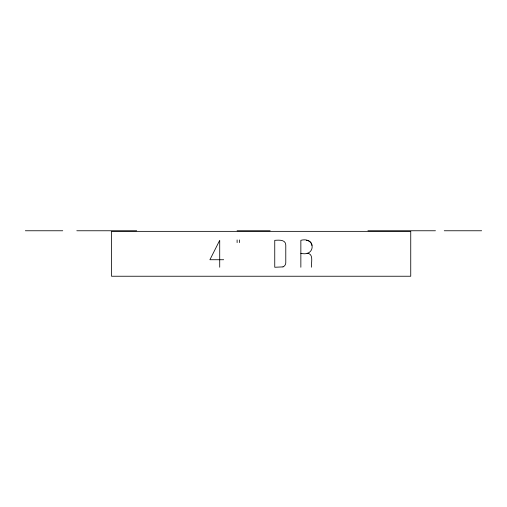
<?xml version="1.0" encoding="UTF-8"?>
<svg xmlns="http://www.w3.org/2000/svg" width="507" height="507" viewBox="0 0 507 507"><rect width="100%" height="100%" fill="white"/><g stroke="black" fill="none" stroke-linecap="round" stroke-linejoin="round"><path stroke-width="0.76" d="M25.35 230.761L62.754 230.761M76.804 230.761L136.681 230.761M237.08 230.761L270.161 230.761M367.917 230.761L435.462 230.761M444.246 230.761L481.65 230.761M300.854 253.297C315.893 257.144 315.912 236.433 300.854 240.312L300.854 267.252M223.676 259.73L209.911 259.73L219.715 240.312L219.715 267.214M307.103 253.259C314.131 253.608 310.924 262.924 311.552 267.214M306.386 240.312C309.105 240.419 311.894 242.542 311.963 245.401M239.462 239.944L239.462 242.593M237.111 239.944L237.111 242.593M282.995 266.897L274.75 267.252L274.75 240.343C278.616 240.09 285.549 239.336 285.783 244.951L285.783 262.651A4.595 4.595 0 0 1 282.995 266.897M410.74 231.357L111.515 231.357L111.515 276.239L410.74 276.239L410.74 231.357"/></g></svg>
